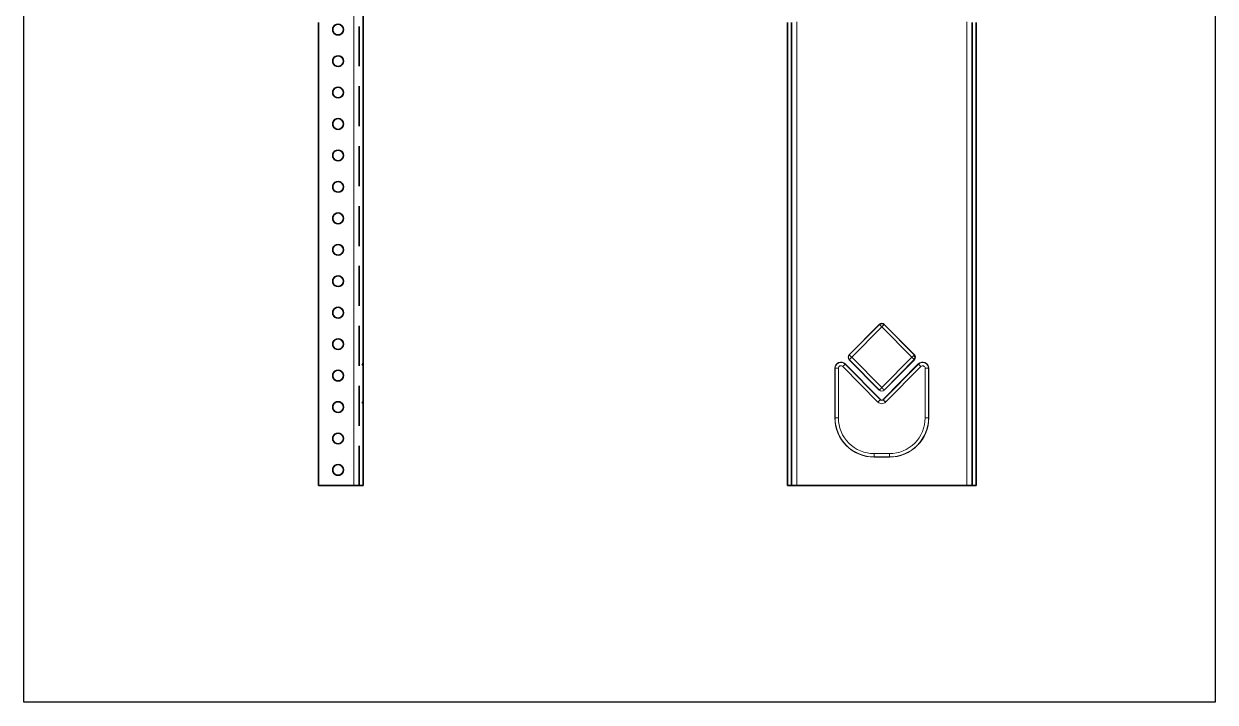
# Model space of a CAD drawing. Extents: x -442948 to -439736, y 420528 to 424220.
# Drawn here: x -442948 to -442190, y 420528 to 420960 of the extents above; entities that cross this region are included whole.
import ezdxf

# ---------------------------------------------------------------- set-up
doc = ezdxf.new("R2010")
doc.units = 0
doc.linetypes.add('DASHEDX2', pattern=[38.1, 25.4, -12.7])
for name, color, linetype, lineweight in [('GORUNEN', 7, 'Continuous', 35), ('SINIR', 7, 'Continuous', 35), ('TEGET', 8, 'Continuous', 18)]:
    doc.layers.add(name, color=color, linetype=linetype, lineweight=lineweight)

# ---------------------------------------------------------------- blocks, each defined once
blk = doc.blocks.new('RTEEEEW')
at = {"layer": 'GORUNEN', "color": 3}
for points in [[(-441706.17, 420665.81), (-441706.17, 420960.31)], [(-441703.67, 420665.81), (-441703.67, 420960.31)], [(-441588.67, 420960.31), (-441588.67, 420665.81)], [(-441586.17, 420960.31), (-441586.17, 420665.81)], [(-441647.68, 420768.26), (-441646.99, 420768.73), (-441646.17, 420768.9), (-441645.35, 420768.73), (-441644.65, 420768.26)], [(-441625.51, 420748.94), (-441625.05, 420748.25), (-441624.89, 420747.44), (-441625.05, 420746.62), (-441625.51, 420745.94)], [(-441645.27, 420720.41), (-441645.18, 420720.33), (-441645.09, 420720.24), (-441645, 420720.15), (-441644.9, 420720.05), (-441644.8, 420719.95), (-441644.69, 420719.84), (-441644.58, 420719.73), (-441644.47, 420719.62), (-441644.35, 420719.51), (-441644.23, 420719.39), (-441644.12, 420719.27), (-441644, 420719.15), (-441643.87, 420719.03), (-441643.75, 420718.91)], [(-441706.17, 420665.81), (-441703.67, 420665.81)], [(-441700.17, 420665.81), (-441700.56, 420665.81), (-441700.95, 420665.81), (-441701.32, 420665.81), (-441701.69, 420665.81), (-441702.03, 420665.81), (-441702.35, 420665.81), (-441702.64, 420665.81), (-441702.9, 420665.81), (-441703.13, 420665.81), (-441703.32, 420665.81), (-441703.47, 420665.81), (-441703.58, 420665.81), (-441703.65, 420665.81), (-441703.67, 420665.81)], [(-441700.17, 420665.81), (-441592.17, 420665.81)], [(-441588.67, 420665.81), (-441588.69, 420665.81), (-441588.76, 420665.81), (-441588.86, 420665.81), (-441589.01, 420665.81), (-441589.2, 420665.81), (-441589.43, 420665.81), (-441589.69, 420665.81), (-441589.99, 420665.81), (-441590.31, 420665.81), (-441590.65, 420665.81), (-441591.01, 420665.81), (-441591.39, 420665.81), (-441591.78, 420665.81), (-441592.17, 420665.81)], [(-441586.17, 420665.81), (-441588.67, 420665.81)]]:
    blk.add_lwpolyline(points, dxfattribs=at)
at = {"layer": 'TEGET', "color": 3}
for points in [[(-441700.17, 420960.81), (-441700.17, 420665.81)], [(-441592.17, 420665.81), (-441592.17, 420960.81)], [(-441666.93, 420749.05), (-441647.79, 420768.37)], [(-441666.83, 420748.94), (-441647.68, 420768.26)], [(-441665.31, 420747.44), (-441646.17, 420766.76)], [(-441647.79, 420768.37), (-441647.05, 420768.87), (-441646.17, 420769.04), (-441645.29, 420768.87), (-441644.55, 420768.37)], [(-441647.68, 420768.26), (-441647.69, 420768.27), (-441647.7, 420768.28), (-441647.7, 420768.28), (-441647.71, 420768.29), (-441647.72, 420768.3), (-441647.72, 420768.3), (-441647.73, 420768.31), (-441647.74, 420768.32), (-441647.75, 420768.33), (-441647.75, 420768.33), (-441647.76, 420768.34), (-441647.77, 420768.35), (-441647.78, 420768.36), (-441647.79, 420768.37)], [(-441647.68, 420768.26), (-441647.6, 420768.18), (-441647.51, 420768.09), (-441647.41, 420768), (-441647.31, 420767.9), (-441647.21, 420767.8), (-441647.11, 420767.69), (-441647, 420767.58), (-441646.88, 420767.47), (-441646.77, 420767.36), (-441646.65, 420767.24), (-441646.53, 420767.12), (-441646.41, 420767), (-441646.29, 420766.88), (-441646.17, 420766.76)], [(-441644.65, 420768.26), (-441645.34, 420767.58), (-441646.17, 420766.76)], [(-441646.17, 420766.76), (-441627.02, 420747.44)], [(-441644.55, 420768.37), (-441644.56, 420768.36), (-441644.56, 420768.35), (-441644.57, 420768.34), (-441644.58, 420768.33), (-441644.59, 420768.33), (-441644.6, 420768.32), (-441644.6, 420768.31), (-441644.61, 420768.3), (-441644.62, 420768.3), (-441644.63, 420768.29), (-441644.63, 420768.28), (-441644.64, 420768.28), (-441644.65, 420768.27), (-441644.65, 420768.26)], [(-441644.65, 420768.26), (-441625.51, 420748.94)], [(-441644.55, 420768.37), (-441625.4, 420749.05)], [(-441669.41, 420743.18), (-441670.33, 420743.86), (-441671.4, 420744.25), (-441672.54, 420744.31), (-441673.64, 420744.03), (-441674.62, 420743.45), (-441675.39, 420742.61), (-441675.88, 420741.57), (-441676.05, 420740.44)], [(-441669.52, 420743.07), (-441670.4, 420743.73), (-441671.43, 420744.11), (-441672.53, 420744.16), (-441673.59, 420743.9), (-441674.53, 420743.34), (-441675.27, 420742.53), (-441675.74, 420741.53), (-441675.9, 420740.44)], [(-441669.52, 420743.07), (-441669.6, 420742.99), (-441669.69, 420742.9), (-441669.79, 420742.81), (-441669.88, 420742.71), (-441669.99, 420742.61), (-441670.09, 420742.5), (-441670.2, 420742.39), (-441670.32, 420742.28), (-441670.43, 420742.16), (-441670.55, 420742.05), (-441670.67, 420741.93), (-441670.79, 420741.81), (-441670.91, 420741.69), (-441671.03, 420741.57)], [(-441669.52, 420743.07), (-441669.51, 420743.08), (-441669.5, 420743.08), (-441669.5, 420743.09), (-441669.49, 420743.1), (-441669.48, 420743.1), (-441669.48, 420743.11), (-441669.47, 420743.12), (-441669.46, 420743.13), (-441669.45, 420743.13), (-441669.44, 420743.14), (-441669.44, 420743.15), (-441669.43, 420743.16), (-441669.42, 420743.17), (-441669.41, 420743.18)], [(-441669.52, 420743.07), (-441647.07, 420720.41)], [(-441669.41, 420743.18), (-441646.96, 420720.52)], [(-441666.93, 420745.84), (-441667.42, 420746.57), (-441667.59, 420747.44), (-441667.42, 420748.31), (-441666.93, 420749.05)], [(-441666.83, 420748.94), (-441667.28, 420748.25), (-441667.44, 420747.44), (-441667.28, 420746.63), (-441666.83, 420745.94)], [(-441666.93, 420749.05), (-441666.92, 420749.04), (-441666.91, 420749.03), (-441666.91, 420749.02), (-441666.9, 420749.01), (-441666.89, 420749), (-441666.88, 420749), (-441666.87, 420748.99), (-441666.87, 420748.98), (-441666.86, 420748.97), (-441666.85, 420748.97), (-441666.85, 420748.96), (-441666.84, 420748.95), (-441666.83, 420748.95), (-441666.83, 420748.94)], [(-441666.93, 420745.84), (-441666.92, 420745.84), (-441666.91, 420745.85), (-441666.91, 420745.86), (-441666.9, 420745.87), (-441666.89, 420745.88), (-441666.88, 420745.88), (-441666.87, 420745.89), (-441666.87, 420745.9), (-441666.86, 420745.91), (-441666.85, 420745.91), (-441666.85, 420745.92), (-441666.84, 420745.93), (-441666.83, 420745.93), (-441666.83, 420745.94)], [(-441647.79, 420726.51), (-441666.93, 420745.84)], [(-441666.83, 420748.94), (-441666.74, 420748.86), (-441666.65, 420748.77), (-441666.56, 420748.67), (-441666.46, 420748.58), (-441666.35, 420748.47), (-441666.25, 420748.37), (-441666.14, 420748.26), (-441666.03, 420748.15), (-441665.91, 420748.03), (-441665.79, 420747.92), (-441665.67, 420747.8), (-441665.55, 420747.68), (-441665.43, 420747.56), (-441665.31, 420747.44)], [(-441666.83, 420745.94), (-441666.74, 420746.02), (-441666.65, 420746.11), (-441666.56, 420746.21), (-441666.46, 420746.3), (-441666.35, 420746.41), (-441666.25, 420746.51), (-441666.14, 420746.62), (-441666.03, 420746.73), (-441665.91, 420746.85), (-441665.79, 420746.96), (-441665.67, 420747.08), (-441665.55, 420747.2), (-441665.43, 420747.32), (-441665.31, 420747.44)], [(-441647.68, 420726.62), (-441666.83, 420745.94)], [(-441646.17, 420728.12), (-441665.31, 420747.44)], [(-441627.02, 420747.44), (-441646.17, 420728.12)], [(-441645.37, 420720.52), (-441622.92, 420743.18)], [(-441645.27, 420720.41), (-441622.82, 420743.07)], [(-441625.51, 420745.94), (-441644.65, 420726.62)], [(-441625.4, 420745.84), (-441644.55, 420726.51)], [(-441625.51, 420748.94), (-441625.59, 420748.86), (-441625.68, 420748.77), (-441625.78, 420748.67), (-441625.88, 420748.58), (-441625.98, 420748.47), (-441626.09, 420748.37), (-441626.2, 420748.26), (-441626.31, 420748.15), (-441626.43, 420748.03), (-441626.54, 420747.92), (-441626.66, 420747.8), (-441626.78, 420747.68), (-441626.9, 420747.56), (-441627.02, 420747.44)], [(-441625.51, 420745.94), (-441625.59, 420746.02), (-441625.68, 420746.11), (-441625.78, 420746.21), (-441625.88, 420746.3), (-441625.98, 420746.41), (-441626.09, 420746.51), (-441626.2, 420746.62), (-441626.31, 420746.73), (-441626.43, 420746.85), (-441626.54, 420746.96), (-441626.66, 420747.08), (-441626.78, 420747.2), (-441626.9, 420747.32), (-441627.02, 420747.44)], [(-441625.51, 420748.94), (-441625.5, 420748.95), (-441625.5, 420748.95), (-441625.49, 420748.96), (-441625.48, 420748.97), (-441625.48, 420748.97), (-441625.47, 420748.98), (-441625.46, 420748.99), (-441625.45, 420749), (-441625.45, 420749), (-441625.44, 420749.01), (-441625.43, 420749.02), (-441625.42, 420749.03), (-441625.41, 420749.04), (-441625.4, 420749.05)], [(-441625.51, 420745.94), (-441625.5, 420745.93), (-441625.5, 420745.93), (-441625.49, 420745.92), (-441625.48, 420745.91), (-441625.48, 420745.91), (-441625.47, 420745.9), (-441625.46, 420745.89), (-441625.45, 420745.88), (-441625.45, 420745.88), (-441625.44, 420745.87), (-441625.43, 420745.86), (-441625.42, 420745.85), (-441625.41, 420745.84), (-441625.4, 420745.84)], [(-441625.4, 420749.05), (-441624.92, 420748.31), (-441624.74, 420747.44), (-441624.92, 420746.57), (-441625.4, 420745.84)], [(-441616.29, 420740.44), (-441616.46, 420741.57), (-441616.94, 420742.61), (-441617.71, 420743.45), (-441618.69, 420744.03), (-441619.8, 420744.31), (-441620.94, 420744.25), (-441622.01, 420743.86), (-441622.92, 420743.18)], [(-441622.82, 420743.07), (-441622.83, 420743.08), (-441622.83, 420743.08), (-441622.84, 420743.09), (-441622.85, 420743.1), (-441622.85, 420743.1), (-441622.86, 420743.11), (-441622.87, 420743.12), (-441622.88, 420743.13), (-441622.88, 420743.13), (-441622.89, 420743.14), (-441622.9, 420743.15), (-441622.91, 420743.16), (-441622.92, 420743.17), (-441622.92, 420743.18)], [(-441616.43, 420740.44), (-441616.6, 420741.53), (-441617.07, 420742.53), (-441617.81, 420743.34), (-441618.75, 420743.9), (-441619.81, 420744.16), (-441620.9, 420744.11), (-441621.94, 420743.73), (-441622.82, 420743.07)], [(-441622.82, 420743.07), (-441622.73, 420742.99), (-441622.64, 420742.9), (-441622.55, 420742.81), (-441622.45, 420742.71), (-441622.35, 420742.61), (-441622.24, 420742.5), (-441622.13, 420742.39), (-441622.02, 420742.28), (-441621.9, 420742.16), (-441621.79, 420742.05), (-441621.67, 420741.93), (-441621.55, 420741.81), (-441621.43, 420741.69), (-441621.3, 420741.57)], [(-441676.05, 420740.44), (-441675.9, 420740.44)], [(-441676.05, 420708.91), (-441676.05, 420740.44)], [(-441675.9, 420740.44), (-441674.93, 420740.44), (-441673.77, 420740.44)], [(-441675.9, 420708.91), (-441675.9, 420740.44)], [(-441673.77, 420740.44), (-441673.7, 420740.91), (-441673.5, 420741.34), (-441673.18, 420741.68), (-441672.78, 420741.92), (-441672.32, 420742.04), (-441671.85, 420742.01), (-441671.41, 420741.85), (-441671.03, 420741.57)], [(-441673.77, 420740.44), (-441673.77, 420708.91)], [(-441671.03, 420741.57), (-441648.58, 420718.91)], [(-441643.75, 420718.91), (-441621.3, 420741.57)], [(-441621.3, 420741.57), (-441620.93, 420741.85), (-441620.48, 420742.01), (-441620.01, 420742.04), (-441619.56, 420741.92), (-441619.16, 420741.68), (-441618.84, 420741.34), (-441618.64, 420740.91), (-441618.57, 420740.44)], [(-441618.57, 420740.44), (-441618.57, 420708.91)], [(-441616.43, 420740.44), (-441617.4, 420740.44), (-441618.57, 420740.44)], [(-441616.43, 420740.44), (-441616.43, 420708.91)], [(-441616.29, 420740.44), (-441616.43, 420740.44)], [(-441616.29, 420708.91), (-441616.29, 420740.44)], [(-441647.68, 420726.62), (-441647.6, 420726.7), (-441647.51, 420726.79), (-441647.41, 420726.88), (-441647.31, 420726.98), (-441647.21, 420727.08), (-441647.11, 420727.19), (-441647, 420727.3), (-441646.88, 420727.41), (-441646.77, 420727.52), (-441646.65, 420727.64), (-441646.53, 420727.76), (-441646.41, 420727.88), (-441646.29, 420728), (-441646.17, 420728.12)], [(-441644.65, 420726.62), (-441644.74, 420726.7), (-441644.83, 420726.79), (-441644.92, 420726.88), (-441645.02, 420726.98), (-441645.12, 420727.08), (-441645.23, 420727.19), (-441645.34, 420727.3), (-441645.45, 420727.41), (-441645.57, 420727.52), (-441645.69, 420727.64), (-441645.8, 420727.76), (-441645.93, 420727.88), (-441646.05, 420728), (-441646.17, 420728.12)], [(-441647.07, 420720.41), (-441647.76, 420719.73), (-441648.58, 420718.91)], [(-441647.68, 420726.62), (-441647.69, 420726.61), (-441647.7, 420726.6), (-441647.7, 420726.6), (-441647.71, 420726.59), (-441647.72, 420726.58), (-441647.72, 420726.58), (-441647.73, 420726.57), (-441647.74, 420726.56), (-441647.75, 420726.55), (-441647.75, 420726.55), (-441647.76, 420726.54), (-441647.77, 420726.53), (-441647.78, 420726.52), (-441647.79, 420726.51)], [(-441644.55, 420726.51), (-441645.29, 420726.01), (-441646.17, 420725.84), (-441647.05, 420726.01), (-441647.79, 420726.51)], [(-441647.68, 420726.62), (-441646.99, 420726.15), (-441646.17, 420725.98), (-441645.35, 420726.15), (-441644.65, 420726.62)], [(-441646.96, 420720.52), (-441647.07, 420720.41)], [(-441645.27, 420720.41), (-441645.68, 420720.14), (-441646.17, 420720.04), (-441646.66, 420720.14), (-441647.07, 420720.41)], [(-441645.37, 420720.52), (-441645.74, 420720.27), (-441646.17, 420720.19), (-441646.6, 420720.27), (-441646.96, 420720.52)], [(-441645.27, 420720.41), (-441645.27, 420720.42), (-441645.28, 420720.43), (-441645.29, 420720.43), (-441645.29, 420720.44), (-441645.3, 420720.45), (-441645.31, 420720.45), (-441645.32, 420720.46), (-441645.32, 420720.47), (-441645.33, 420720.48), (-441645.34, 420720.48), (-441645.35, 420720.49), (-441645.36, 420720.5), (-441645.36, 420720.51), (-441645.37, 420720.52)], [(-441644.55, 420726.51), (-441644.56, 420726.52), (-441644.56, 420726.53), (-441644.57, 420726.54), (-441644.58, 420726.55), (-441644.59, 420726.55), (-441644.6, 420726.56), (-441644.6, 420726.57), (-441644.61, 420726.58), (-441644.62, 420726.58), (-441644.63, 420726.59), (-441644.63, 420726.6), (-441644.64, 420726.6), (-441644.65, 420726.61), (-441644.65, 420726.62)], [(-441648.58, 420718.91), (-441648.07, 420718.48), (-441647.48, 420718.17), (-441646.83, 420717.97), (-441646.17, 420717.91), (-441645.5, 420717.97), (-441644.86, 420718.17), (-441644.27, 420718.48), (-441643.75, 420718.91)], [(-441675.9, 420708.91), (-441675.91, 420708.91), (-441675.92, 420708.91), (-441675.93, 420708.91), (-441675.94, 420708.91), (-441675.95, 420708.91), (-441675.96, 420708.91), (-441675.97, 420708.91), (-441675.98, 420708.91), (-441675.99, 420708.91), (-441676, 420708.91), (-441676.01, 420708.91), (-441676.02, 420708.91), (-441676.04, 420708.91), (-441676.05, 420708.91)], [(-441676.05, 420708.91), (-441675.93, 420706.46), (-441675.57, 420704.03), (-441674.97, 420701.65), (-441674.15, 420699.34), (-441673.1, 420697.13), (-441671.84, 420695.03), (-441670.38, 420693.06), (-441668.73, 420691.24), (-441666.92, 420689.6), (-441664.95, 420688.14), (-441662.85, 420686.88), (-441660.63, 420685.83), (-441658.32, 420685), (-441655.94, 420684.41), (-441653.52, 420684.05), (-441651.07, 420683.92)], [(-441675.9, 420708.91), (-441675.78, 420708.91), (-441675.65, 420708.91), (-441675.52, 420708.91), (-441675.38, 420708.91), (-441675.24, 420708.91), (-441675.09, 420708.91), (-441674.93, 420708.91), (-441674.77, 420708.91), (-441674.61, 420708.91), (-441674.45, 420708.91), (-441674.28, 420708.91), (-441674.11, 420708.91), (-441673.94, 420708.91), (-441673.77, 420708.91)], [(-441675.9, 420708.91), (-441675.78, 420706.47), (-441675.42, 420704.06), (-441674.83, 420701.69), (-441674.01, 420699.4), (-441672.97, 420697.2), (-441671.71, 420695.11), (-441670.26, 420693.15), (-441668.63, 420691.35), (-441666.82, 420689.71), (-441664.87, 420688.26), (-441662.78, 420687.01), (-441660.57, 420685.96), (-441658.28, 420685.14), (-441655.91, 420684.55), (-441653.5, 420684.19), (-441651.07, 420684.07)], [(-441651.07, 420686.21), (-441653.29, 420686.31), (-441655.5, 420686.64), (-441657.66, 420687.18), (-441659.76, 420687.93), (-441661.77, 420688.89), (-441663.68, 420690.03), (-441665.47, 420691.36), (-441667.12, 420692.85), (-441668.61, 420694.5), (-441669.94, 420696.29), (-441671.09, 420698.2), (-441672.04, 420700.21), (-441672.79, 420702.31), (-441673.33, 420704.47), (-441673.66, 420706.68), (-441673.77, 420708.91)], [(-441618.57, 420708.91), (-441618.68, 420706.68), (-441619, 420704.47), (-441619.55, 420702.31), (-441620.3, 420700.22), (-441621.25, 420698.2), (-441622.39, 420696.29), (-441623.72, 420694.5), (-441625.22, 420692.85), (-441626.87, 420691.36), (-441628.65, 420690.03), (-441630.56, 420688.89), (-441632.58, 420687.93), (-441634.67, 420687.18), (-441636.84, 420686.64), (-441639.04, 420686.31), (-441641.27, 420686.21)], [(-441641.27, 420684.07), (-441638.83, 420684.19), (-441636.42, 420684.55), (-441634.06, 420685.14), (-441631.76, 420685.96), (-441629.56, 420687.01), (-441627.47, 420688.26), (-441625.51, 420689.71), (-441623.71, 420691.35), (-441622.07, 420693.15), (-441620.62, 420695.11), (-441619.37, 420697.2), (-441618.33, 420699.4), (-441617.5, 420701.69), (-441616.91, 420704.06), (-441616.55, 420706.47), (-441616.43, 420708.91)], [(-441641.27, 420683.92), (-441638.82, 420684.05), (-441636.39, 420684.41), (-441634.01, 420685), (-441631.71, 420685.83), (-441629.49, 420686.88), (-441627.39, 420688.14), (-441625.42, 420689.6), (-441623.6, 420691.24), (-441621.96, 420693.06), (-441620.5, 420695.03), (-441619.24, 420697.13), (-441618.19, 420699.34), (-441617.36, 420701.65), (-441616.77, 420704.03), (-441616.41, 420706.45), (-441616.29, 420708.91)], [(-441616.43, 420708.91), (-441617.4, 420708.91), (-441618.57, 420708.91)], [(-441616.29, 420708.91), (-441616.43, 420708.91)], [(-441641.27, 420686.21), (-441651.07, 420686.21)], [(-441651.07, 420684.07), (-441651.07, 420685.04), (-441651.07, 420686.21)], [(-441641.27, 420684.07), (-441651.07, 420684.07)], [(-441651.07, 420683.92), (-441651.07, 420684.07)], [(-441641.27, 420683.92), (-441651.07, 420683.92)], [(-441641.27, 420684.07), (-441641.27, 420684.19), (-441641.27, 420684.32), (-441641.27, 420684.45), (-441641.27, 420684.59), (-441641.27, 420684.74), (-441641.27, 420684.89), (-441641.27, 420685.04), (-441641.27, 420685.2), (-441641.27, 420685.36), (-441641.27, 420685.53), (-441641.27, 420685.69), (-441641.27, 420685.86), (-441641.27, 420686.03), (-441641.27, 420686.21)], [(-441641.27, 420684.07), (-441641.27, 420684.06), (-441641.27, 420684.06), (-441641.27, 420684.05), (-441641.27, 420684.04), (-441641.27, 420684.03), (-441641.27, 420684.02), (-441641.27, 420684.01), (-441641.27, 420683.99), (-441641.27, 420683.98), (-441641.27, 420683.97), (-441641.27, 420683.96), (-441641.27, 420683.95), (-441641.27, 420683.94), (-441641.27, 420683.92)]]:
    blk.add_lwpolyline(points, dxfattribs=at)
blk = doc.blocks.new('FRAR')
at = {"layer": 'GORUNEN', "color": 3, "linetype": 'DASHEDX2'}
blk.add_lwpolyline([(-441342.82, 420665.81), (-441342.82, 423145.81)], dxfattribs=at)
at = {"layer": 'GORUNEN', "color": 3}
for points in [[(-441340.32, 420665.81), (-441340.32, 423145.81)], [(-441368.82, 420960.31), (-441368.82, 420665.81)], [(-441356.32, 420959.21), (-441357.37, 420959.04), (-441358.32, 420958.56), (-441359.07, 420957.8), (-441359.55, 420956.86), (-441359.72, 420955.81)], [(-441359.72, 420955.81), (-441359.55, 420954.75), (-441359.07, 420953.81), (-441358.32, 420953.05), (-441357.37, 420952.57), (-441356.32, 420952.41)], [(-441359.22, 420957.57), (-441358.72, 420958.21), (-441358.09, 420958.71)], [(-441352.92, 420955.81), (-441353.09, 420956.86), (-441353.57, 420957.8), (-441354.32, 420958.56), (-441355.27, 420959.04), (-441356.32, 420959.21)], [(-441356.32, 420952.41), (-441355.27, 420952.57), (-441354.32, 420953.05), (-441353.57, 420953.81), (-441353.09, 420954.75), (-441352.92, 420955.81)], [(-441354.55, 420958.71), (-441353.92, 420958.21), (-441353.42, 420957.57)], [(-441358.09, 420952.9), (-441358.72, 420953.4), (-441359.22, 420954.04)], [(-441353.42, 420954.04), (-441353.92, 420953.4), (-441354.55, 420952.9)], [(-441356.32, 420939.21), (-441357.37, 420939.04), (-441358.32, 420938.56), (-441359.07, 420937.8), (-441359.55, 420936.86), (-441359.72, 420935.81)], [(-441359.72, 420935.81), (-441359.55, 420934.75), (-441359.07, 420933.81), (-441358.32, 420933.05), (-441357.37, 420932.57), (-441356.32, 420932.41)], [(-441359.22, 420937.57), (-441358.72, 420938.21), (-441358.09, 420938.71)], [(-441358.09, 420932.9), (-441358.72, 420933.4), (-441359.22, 420934.04)], [(-441352.92, 420935.81), (-441353.09, 420936.86), (-441353.57, 420937.8), (-441354.32, 420938.56), (-441355.27, 420939.04), (-441356.32, 420939.21)], [(-441356.32, 420932.41), (-441355.27, 420932.57), (-441354.32, 420933.05), (-441353.57, 420933.81), (-441353.09, 420934.75), (-441352.92, 420935.81)], [(-441354.55, 420938.71), (-441353.92, 420938.21), (-441353.42, 420937.57)], [(-441353.42, 420934.04), (-441353.92, 420933.4), (-441354.55, 420932.9)], [(-441356.32, 420919.21), (-441357.37, 420919.04), (-441358.32, 420918.56), (-441359.07, 420917.8), (-441359.55, 420916.86), (-441359.72, 420915.81)], [(-441359.22, 420917.57), (-441358.72, 420918.21), (-441358.09, 420918.71)], [(-441352.92, 420915.81), (-441353.09, 420916.86), (-441353.57, 420917.8), (-441354.32, 420918.56), (-441355.27, 420919.04), (-441356.32, 420919.21)], [(-441354.55, 420918.71), (-441353.92, 420918.21), (-441353.42, 420917.57)], [(-441359.72, 420915.81), (-441359.55, 420914.75), (-441359.07, 420913.81), (-441358.32, 420913.05), (-441357.37, 420912.57), (-441356.32, 420912.41)], [(-441358.09, 420912.9), (-441358.72, 420913.4), (-441359.22, 420914.04)], [(-441356.32, 420912.41), (-441355.27, 420912.57), (-441354.32, 420913.05), (-441353.57, 420913.81), (-441353.09, 420914.75), (-441352.92, 420915.81)], [(-441353.42, 420914.04), (-441353.92, 420913.4), (-441354.55, 420912.9)], [(-441356.32, 420899.21), (-441357.37, 420899.04), (-441358.32, 420898.56), (-441359.07, 420897.8), (-441359.55, 420896.86), (-441359.72, 420895.81)], [(-441359.72, 420895.81), (-441359.55, 420894.75), (-441359.07, 420893.81), (-441358.32, 420893.05), (-441357.37, 420892.57), (-441356.32, 420892.41)], [(-441359.22, 420897.57), (-441358.72, 420898.21), (-441358.09, 420898.71)], [(-441352.92, 420895.81), (-441353.09, 420896.86), (-441353.57, 420897.8), (-441354.32, 420898.56), (-441355.27, 420899.04), (-441356.32, 420899.21)], [(-441356.32, 420892.41), (-441355.27, 420892.57), (-441354.32, 420893.05), (-441353.57, 420893.81), (-441353.09, 420894.75), (-441352.92, 420895.81)], [(-441354.55, 420898.71), (-441353.92, 420898.21), (-441353.42, 420897.57)], [(-441358.09, 420892.9), (-441358.72, 420893.4), (-441359.22, 420894.04)], [(-441353.42, 420894.04), (-441353.92, 420893.4), (-441354.55, 420892.9)], [(-441356.32, 420879.21), (-441357.37, 420879.04), (-441358.32, 420878.56), (-441359.07, 420877.8), (-441359.55, 420876.86), (-441359.72, 420875.81)], [(-441359.72, 420875.81), (-441359.55, 420874.75), (-441359.07, 420873.81), (-441358.32, 420873.05), (-441357.37, 420872.57), (-441356.32, 420872.41)], [(-441359.22, 420877.57), (-441358.72, 420878.21), (-441358.09, 420878.71)], [(-441358.09, 420872.9), (-441358.72, 420873.4), (-441359.22, 420874.04)], [(-441352.92, 420875.81), (-441353.09, 420876.86), (-441353.57, 420877.8), (-441354.32, 420878.56), (-441355.27, 420879.04), (-441356.32, 420879.21)], [(-441356.32, 420872.41), (-441355.27, 420872.57), (-441354.32, 420873.05), (-441353.57, 420873.81), (-441353.09, 420874.75), (-441352.92, 420875.81)], [(-441354.55, 420878.71), (-441353.92, 420878.21), (-441353.42, 420877.57)], [(-441353.42, 420874.04), (-441353.92, 420873.4), (-441354.55, 420872.9)], [(-441356.32, 420859.21), (-441357.37, 420859.04), (-441358.32, 420858.56), (-441359.07, 420857.8), (-441359.55, 420856.86), (-441359.72, 420855.81)], [(-441359.22, 420857.57), (-441358.72, 420858.21), (-441358.09, 420858.71)], [(-441352.92, 420855.81), (-441353.09, 420856.86), (-441353.57, 420857.8), (-441354.32, 420858.56), (-441355.27, 420859.04), (-441356.32, 420859.21)], [(-441354.55, 420858.71), (-441353.92, 420858.21), (-441353.42, 420857.57)], [(-441359.72, 420855.81), (-441359.55, 420854.75), (-441359.07, 420853.81), (-441358.32, 420853.05), (-441357.37, 420852.57), (-441356.32, 420852.41)], [(-441358.09, 420852.9), (-441358.72, 420853.4), (-441359.22, 420854.04)], [(-441356.32, 420852.41), (-441355.27, 420852.57), (-441354.32, 420853.05), (-441353.57, 420853.81), (-441353.09, 420854.75), (-441352.92, 420855.81)], [(-441353.42, 420854.04), (-441353.92, 420853.4), (-441354.55, 420852.9)], [(-441356.32, 420839.21), (-441357.37, 420839.04), (-441358.32, 420838.56), (-441359.07, 420837.8), (-441359.55, 420836.86), (-441359.72, 420835.81)], [(-441359.72, 420835.81), (-441359.55, 420834.75), (-441359.07, 420833.81), (-441358.32, 420833.05), (-441357.37, 420832.57), (-441356.32, 420832.41)], [(-441359.22, 420837.57), (-441358.72, 420838.21), (-441358.09, 420838.71)], [(-441358.09, 420832.9), (-441358.72, 420833.4), (-441359.22, 420834.04)], [(-441352.92, 420835.81), (-441353.09, 420836.86), (-441353.57, 420837.8), (-441354.32, 420838.56), (-441355.27, 420839.04), (-441356.32, 420839.21)], [(-441356.32, 420832.41), (-441355.27, 420832.57), (-441354.32, 420833.05), (-441353.57, 420833.81), (-441353.09, 420834.75), (-441352.92, 420835.81)], [(-441354.55, 420838.71), (-441353.92, 420838.21), (-441353.42, 420837.57)], [(-441353.42, 420834.04), (-441353.92, 420833.4), (-441354.55, 420832.9)], [(-441356.32, 420819.21), (-441357.37, 420819.04), (-441358.32, 420818.56), (-441359.07, 420817.8), (-441359.55, 420816.86), (-441359.72, 420815.81)], [(-441359.22, 420817.57), (-441358.72, 420818.21), (-441358.09, 420818.71)], [(-441352.92, 420815.81), (-441353.09, 420816.86), (-441353.57, 420817.8), (-441354.32, 420818.56), (-441355.27, 420819.04), (-441356.32, 420819.21)], [(-441354.55, 420818.71), (-441353.92, 420818.21), (-441353.42, 420817.57)], [(-441359.72, 420815.81), (-441359.55, 420814.75), (-441359.07, 420813.81), (-441358.32, 420813.05), (-441357.37, 420812.57), (-441356.32, 420812.41)], [(-441358.09, 420812.9), (-441358.72, 420813.4), (-441359.22, 420814.04)], [(-441356.32, 420812.41), (-441355.27, 420812.57), (-441354.32, 420813.05), (-441353.57, 420813.81), (-441353.09, 420814.75), (-441352.92, 420815.81)], [(-441353.42, 420814.04), (-441353.92, 420813.4), (-441354.55, 420812.9)], [(-441356.32, 420799.21), (-441357.37, 420799.04), (-441358.32, 420798.56), (-441359.07, 420797.8), (-441359.55, 420796.86), (-441359.72, 420795.81)], [(-441359.22, 420797.57), (-441358.72, 420798.21), (-441358.09, 420798.71)], [(-441352.92, 420795.81), (-441353.09, 420796.86), (-441353.57, 420797.8), (-441354.32, 420798.56), (-441355.27, 420799.04), (-441356.32, 420799.21)], [(-441354.55, 420798.71), (-441353.92, 420798.21), (-441353.42, 420797.57)], [(-441359.72, 420795.81), (-441359.55, 420794.75), (-441359.07, 420793.81), (-441358.32, 420793.05), (-441357.37, 420792.57), (-441356.32, 420792.41)], [(-441358.09, 420792.9), (-441358.72, 420793.4), (-441359.22, 420794.04)], [(-441356.32, 420792.41), (-441355.27, 420792.57), (-441354.32, 420793.05), (-441353.57, 420793.81), (-441353.09, 420794.75), (-441352.92, 420795.81)], [(-441353.42, 420794.04), (-441353.92, 420793.4), (-441354.55, 420792.9)], [(-441356.32, 420779.21), (-441357.37, 420779.04), (-441358.32, 420778.56), (-441359.07, 420777.8), (-441359.55, 420776.86), (-441359.72, 420775.81)], [(-441359.72, 420775.81), (-441359.55, 420774.75), (-441359.07, 420773.81), (-441358.32, 420773.05), (-441357.37, 420772.57), (-441356.32, 420772.41)], [(-441359.22, 420777.57), (-441358.72, 420778.21), (-441358.09, 420778.71)], [(-441358.09, 420772.9), (-441358.72, 420773.4), (-441359.22, 420774.04)], [(-441352.92, 420775.81), (-441353.09, 420776.86), (-441353.57, 420777.8), (-441354.32, 420778.56), (-441355.27, 420779.04), (-441356.32, 420779.21)], [(-441356.32, 420772.41), (-441355.27, 420772.57), (-441354.32, 420773.05), (-441353.57, 420773.81), (-441353.09, 420774.75), (-441352.92, 420775.81)], [(-441354.55, 420778.71), (-441353.92, 420778.21), (-441353.42, 420777.57)], [(-441353.42, 420774.04), (-441353.92, 420773.4), (-441354.55, 420772.9)], [(-441356.32, 420759.21), (-441357.37, 420759.04), (-441358.32, 420758.56), (-441359.07, 420757.8), (-441359.55, 420756.86), (-441359.72, 420755.81)], [(-441359.22, 420757.57), (-441358.72, 420758.21), (-441358.09, 420758.71)], [(-441352.92, 420755.81), (-441353.09, 420756.86), (-441353.57, 420757.8), (-441354.32, 420758.56), (-441355.27, 420759.04), (-441356.32, 420759.21)], [(-441354.55, 420758.71), (-441353.92, 420758.21), (-441353.42, 420757.57)], [(-441359.72, 420755.81), (-441359.55, 420754.75), (-441359.07, 420753.81), (-441358.32, 420753.05), (-441357.37, 420752.57), (-441356.32, 420752.41)], [(-441358.09, 420752.9), (-441358.72, 420753.4), (-441359.22, 420754.04)], [(-441356.32, 420752.41), (-441355.27, 420752.57), (-441354.32, 420753.05), (-441353.57, 420753.81), (-441353.09, 420754.75), (-441352.92, 420755.81)], [(-441353.42, 420754.04), (-441353.92, 420753.4), (-441354.55, 420752.9)], [(-441356.32, 420739.21), (-441357.37, 420739.04), (-441358.32, 420738.56), (-441359.07, 420737.8), (-441359.55, 420736.86), (-441359.72, 420735.81)], [(-441359.72, 420735.81), (-441359.55, 420734.75), (-441359.07, 420733.81), (-441358.32, 420733.05), (-441357.37, 420732.57), (-441356.32, 420732.41)], [(-441359.22, 420737.57), (-441358.72, 420738.21), (-441358.09, 420738.71)], [(-441352.92, 420735.81), (-441353.09, 420736.86), (-441353.57, 420737.8), (-441354.32, 420738.56), (-441355.27, 420739.04), (-441356.32, 420739.21)], [(-441356.32, 420732.41), (-441355.27, 420732.57), (-441354.32, 420733.05), (-441353.57, 420733.81), (-441353.09, 420734.75), (-441352.92, 420735.81)], [(-441354.55, 420738.71), (-441353.92, 420738.21), (-441353.42, 420737.57)], [(-441358.09, 420732.9), (-441358.72, 420733.4), (-441359.22, 420734.04)], [(-441353.42, 420734.04), (-441353.92, 420733.4), (-441354.55, 420732.9)], [(-441356.32, 420719.21), (-441357.37, 420719.04), (-441358.32, 420718.56), (-441359.07, 420717.8), (-441359.55, 420716.86), (-441359.72, 420715.81)], [(-441359.72, 420715.81), (-441359.55, 420714.75), (-441359.07, 420713.81), (-441358.32, 420713.05), (-441357.37, 420712.57), (-441356.32, 420712.41)], [(-441359.22, 420717.57), (-441358.72, 420718.21), (-441358.09, 420718.71)], [(-441358.09, 420712.9), (-441358.72, 420713.4), (-441359.22, 420714.04)], [(-441352.92, 420715.81), (-441353.09, 420716.86), (-441353.57, 420717.8), (-441354.32, 420718.56), (-441355.27, 420719.04), (-441356.32, 420719.21)], [(-441356.32, 420712.41), (-441355.27, 420712.57), (-441354.32, 420713.05), (-441353.57, 420713.81), (-441353.09, 420714.75), (-441352.92, 420715.81)], [(-441354.55, 420718.71), (-441353.92, 420718.21), (-441353.42, 420717.57)], [(-441353.42, 420714.04), (-441353.92, 420713.4), (-441354.55, 420712.9)], [(-441356.32, 420699.21), (-441357.37, 420699.04), (-441358.32, 420698.56), (-441359.07, 420697.8), (-441359.55, 420696.86), (-441359.72, 420695.81)], [(-441359.22, 420697.57), (-441358.72, 420698.21), (-441358.09, 420698.71)], [(-441352.92, 420695.81), (-441353.09, 420696.86), (-441353.57, 420697.8), (-441354.32, 420698.56), (-441355.27, 420699.04), (-441356.32, 420699.21)], [(-441354.55, 420698.71), (-441353.92, 420698.21), (-441353.42, 420697.57)], [(-441359.72, 420695.81), (-441359.55, 420694.75), (-441359.07, 420693.81), (-441358.32, 420693.05), (-441357.37, 420692.57), (-441356.32, 420692.41)], [(-441358.09, 420692.9), (-441358.72, 420693.4), (-441359.22, 420694.04)], [(-441356.32, 420692.41), (-441355.27, 420692.57), (-441354.32, 420693.05), (-441353.57, 420693.81), (-441353.09, 420694.75), (-441352.92, 420695.81)], [(-441353.42, 420694.04), (-441353.92, 420693.4), (-441354.55, 420692.9)], [(-441356.32, 420679.21), (-441357.37, 420679.04), (-441358.32, 420678.56), (-441359.07, 420677.8), (-441359.55, 420676.86), (-441359.72, 420675.81)], [(-441359.72, 420675.81), (-441359.55, 420674.75), (-441359.07, 420673.81), (-441358.32, 420673.05), (-441357.37, 420672.57), (-441356.32, 420672.41)], [(-441359.22, 420677.57), (-441358.72, 420678.21), (-441358.09, 420678.71)], [(-441352.92, 420675.81), (-441353.09, 420676.86), (-441353.57, 420677.8), (-441354.32, 420678.56), (-441355.27, 420679.04), (-441356.32, 420679.21)], [(-441356.32, 420672.41), (-441355.27, 420672.57), (-441354.32, 420673.05), (-441353.57, 420673.81), (-441353.09, 420674.75), (-441352.92, 420675.81)], [(-441354.55, 420678.71), (-441353.92, 420678.21), (-441353.42, 420677.57)], [(-441358.09, 420672.9), (-441358.72, 420673.4), (-441359.22, 420674.04)], [(-441353.42, 420674.04), (-441353.92, 420673.4), (-441354.55, 420672.9)], [(-441346.32, 420665.81), (-441368.82, 420665.81)], [(-441346.32, 420665.81), (-441345.65, 420665.81), (-441344.98, 420665.81), (-441344.34, 420665.81), (-441343.72, 420665.81), (-441343.13, 420665.81), (-441342.58, 420665.81), (-441342.08, 420665.81), (-441341.63, 420665.81), (-441341.24, 420665.81), (-441340.91, 420665.81), (-441340.66, 420665.81), (-441340.47, 420665.81), (-441340.36, 420665.81), (-441340.32, 420665.81)]]:
    blk.add_lwpolyline(points, dxfattribs=at)
at = {"layer": 'SINIR', "color": 3}
for points in [[(-441341.19, 420742.34), (-441340.82, 420742.76), (-441340.55, 420743.24), (-441340.38, 420743.77), (-441340.32, 420744.33)], [(-441340.48, 420743.4), (-441340.32, 420744.33)], [(-441341.19, 420718.2), (-441340.82, 420718.62), (-441340.55, 420719.1), (-441340.38, 420719.63), (-441340.32, 420720.19)]]:
    blk.add_lwpolyline(points, dxfattribs=at)
at = {"layer": 'TEGET', "color": 3}
blk.add_lwpolyline([(-441346.32, 423145.81), (-441346.32, 420665.81)], dxfattribs=at)

msp = doc.modelspace()

# ---------------------------------------------------------------- linework, layer by layer
msp.add_lwpolyline([(-442947.93, 424094.38), (-442190.03, 424094.38), (-442190.03, 420528.11), (-442947.93, 420528.11)], close=True)

# ---------------------------------------------------------------- block references
for name, p in [('FRAR', (-1391.73, 0)), ('RTEEEEW', (-755.95, 0))]:
    msp.add_blockref(name, p)

doc.saveas('drawing.dxf')
